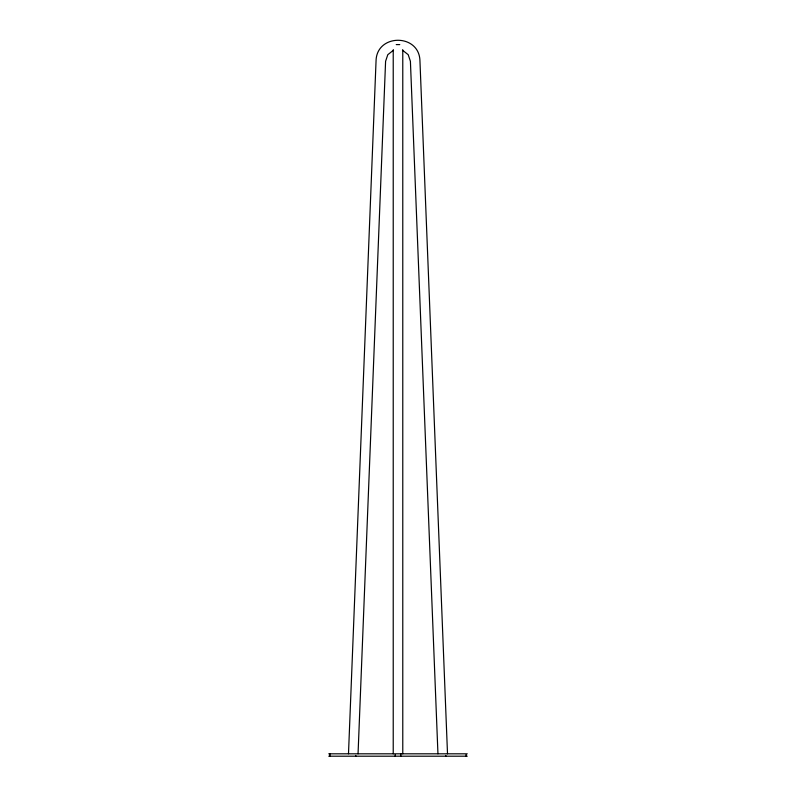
<?xml version="1.0" encoding="UTF-8"?>
<svg xmlns="http://www.w3.org/2000/svg" width="796" height="796" viewBox="0 0 796 796"><rect width="100%" height="100%" fill="white"/><g stroke="black" fill="none" stroke-linecap="round" stroke-linejoin="round"><path stroke-width="1.19" d="M348.489 753.812L376.05 60.894C376.637 33.412 419.363 33.412 419.95 60.894L447.511 753.812M358.051 753.812L385.592 61.272L387.801 54.685L393.532 50.178M396.239 44.596L399.761 44.596M328.748 753.812L467.252 753.812M328.748 756.2L467.252 756.2M402.468 50.178L408.199 54.685L410.408 61.272L437.949 753.812M466.088 754.608L466.088 756.2M445.83 755.404L445.83 756.2M402.776 49.849L402.776 753.812M400.816 753.812L400.816 756.2M395.184 754.608L395.184 756.2M393.224 49.849L393.224 753.812M355.792 755.404L355.792 756.2M329.912 753.812L329.912 756.2"/></g></svg>
